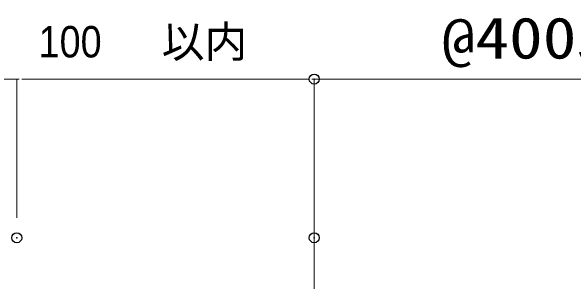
# Model space of a CAD drawing. Units: millimetres, scale not verified. Extents: x -4750 to 4750, y -3000 to 3000.
# Drawn here: x -1306.5 to -1164.6, y -1291 to -1222.8 of the extents above; entities that cross this region are included whole.
import ezdxf
from ezdxf.enums import TextEntityAlignment as Align

# ---------------------------------------------------------------- set-up
doc = ezdxf.new("R2010")
doc.units = ezdxf.units.MM
doc.header["$LTSCALE"] = 5
doc.header["$PDMODE"] = 32
doc.header["$PDSIZE"] = 2.5
doc.linetypes.add('CHAIN1', pattern=[8, 5, -1, 1, -1])
for name, color, linetype, lineweight in [('0-3_一般', 7, 'Continuous', 9), ('0-4_0', 7, 'Continuous', 9), ('0-7_寸法', 7, 'Continuous', 9)]:
    doc.layers.add(name, color=color, linetype=linetype, lineweight=lineweight)
doc.layers.add('0-9_Defpoints', color=7, linetype='Continuous')
doc.styles.add('Osaka', font='')
doc.styles.add('ＭＳ ゴシック', font='')
doc.styles.get('Osaka').set_extended_font_data('Osaka')
doc.styles.get('ＭＳ ゴシック').set_extended_font_data('MS Gothic')

# ---------------------------------------------------------------- blocks, each defined once
blk = doc.blocks.new('_DOT')
at = {"layer": '0-4_0'}
for p, q in [((-10, 0), (-20, 0)), ((-5, 0), (5, 0))]:
    blk.add_line(p, q, dxfattribs=at)

msp = doc.modelspace()

# ---------------------------------------------------------------- linework, layer by layer
at = {"layer": '0-3_一般', "linetype": 'CHAIN1'}
msp.add_line((-1230.099, -1271.966), (-1230.099, -1413.912), dxfattribs=at)
at = {"layer": '0-7_寸法'}
for p, q in [((-1305.099, -1239.904), (-1310.099, -1239.904)), ((-1305.099, -1274.904), (-1305.099, -1239.904)), ((-1305.099, -1274.904), (-1305.099, -1239.904)), ((-1302.595, -1239.904), (-1232.603, -1239.904)), ((-1302.595, -1239.904), (-1300.091, -1239.904)), ((-1230.099, -1274.904), (-1230.099, -1239.904)), ((-1230.099, -1239.904), (-1098.657, -1239.904))]:
    msp.add_line(p, q, dxfattribs=at)
at = {"layer": '0-9_Defpoints'}
for p in [(-1230.099, -1239.904), (-1305.099, -1279.904), (-1230.099, -1279.904)]:
    msp.add_point(p, dxfattribs=at)

# ---------------------------------------------------------------- block references
at = {"layer": '0-7_寸法', "xscale": 0.1251862, "yscale": 0.1251862, "rotation": 180}
msp.add_blockref('_DOT', (-1305.099, -1239.904), dxfattribs=at)
msp.add_blockref('_DOT', (-1305.099, -1239.904), dxfattribs=at)
at = {"layer": '0-7_寸法', "xscale": 0.1251862, "yscale": 0.1251862}
msp.add_blockref('_DOT', (-1230.099, -1239.904), dxfattribs=at)

# ---------------------------------------------------------------- texts
at = {"layer": '0-7_寸法'}
for s, height, style, width, p in [('@400以内', 10.41, 'ＭＳ ゴシック', 1.2, (-1197.952, -1237.853)), ('100', 7.918, 'Osaka', 0.9, (-1299.594, -1236.818))]:
    msp.add_text(s, height=height, dxfattribs=dict(at, style=style, width=width)).set_placement(p, align=Align.BOTTOM_LEFT)
at = {"layer": '0-7_寸法', "style": 'Osaka'}
msp.add_text('以内', height=7.918, dxfattribs=at).set_placement((-1268.569, -1236.818), align=Align.BOTTOM_LEFT)

doc.saveas('drawing.dxf')
